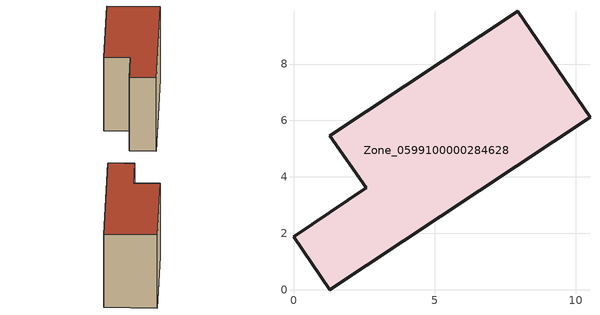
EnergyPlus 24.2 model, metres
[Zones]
Zone_0599100000284628
 floor ground (C_G): 0,1.87 2.57,3.61 1.29,5.46 7.95,9.87 10.51,6.12 1.29,0 z0
 wall outside (C_F): 2.57,3.61 0,1.87 1.29,0 10.51,6.12 7.95,9.87 1.29,5.46 2.57,3.61 z0:7.44
 roof outside (C_R): 7.95,9.87 1.29,5.46 2.57,3.61 0,1.87 1.29,0 10.51,6.12 z7.44
[BUILDING]
Pand.0599100000284628: North Axis=0; Terrain=City; Loads Convergence Tolerance Value=0.04; Temperature Convergence Tolerance Value=0.4; Solar Distribution=FullExterior; Maximum Number of Warmup Days=25; Minimum Number of Warmup Days=1
[Site:Location]
Rotterdam.The.Hague.AP_ZH_NLD Design_Conditions: Latitude=51.96; Longitude=4.45; Time Zone=1; Elevation=-4.5
[SITE:GROUNDTEMPERATURE:BUILDINGSURFACE]
18, 18, 18, 18, 18, 18, 18, 18, 18, 18, 18, 18
[MATERIAL] Thermal Absorptance=0.9; Solar Absorptance=0.7; Visible Absorptance=0.7
Name | Roughness | Thickness | Conductivity | Density | Specific Heat
G.TI.1946 | MediumSmooth | 0.15 | 1 | 540 | 1210
F.TI.1946 | Rough | 0.3 | 0.857143 | 1920 | 840
R.TI.1946 | MediumRough | 0.2 | 0.1 | 1500 | 1000
[CONSTRUCTION]
C_G: G.TI.1946
C_F: F.TI.1946
C_R: R.TI.1946
[ZONE]
Zone_0599100000284628: Type=1; Multiplier=1; Ceiling Height=Autocalculate; Volume=Autocalculate; Floor Area=autocalculate; Part of Total Floor Area=Yes
[ZONEINFILTRATION:DESIGNFLOWRATE]
Infil_Zone_0599100000284628: Zone or ZoneList or Space or SpaceList=Zone_0599100000284628; Schedule=AlwaysOn; Design Flow Rate Calculation Method=Flow/Area; Flow Rate per Floor Area=0.003; Constant Term Coefficient=1; Temperature Term Coefficient=0; Velocity Term Coefficient=0; Velocity Squared Term Coefficient=0
[HVACTEMPLATE:ZONE:IDEALLOADSAIRSYSTEM]
Zone_0599100000284628: Maximum Heating Supply Air Temperature=50; Minimum Cooling Supply Air Temperature=13; Maximum Heating Supply Air Humidity Ratio=0.0156; Minimum Cooling Supply Air Humidity Ratio=0.0077; Heating Limit=NoLimit; Cooling Limit=NoLimit; Dehumidification Control Type=ConstantSensibleHeatRatio; Cooling Sensible Heat Ratio=0.7; Dehumidification Setpoint=60; Humidification Control Type=None; Humidification Setpoint=30; Outdoor Air Method=None; Outdoor Air Flow Rate per Person=0.00944; Outdoor Air Flow Rate per Zone Floor Area=0; Outdoor Air Flow Rate per Zone=0; Demand Controlled Ventilation Type=None; Outdoor Air Economizer Type=NoEconomizer; Heat Recovery Type=None; Sensible Heat Recovery Effectiveness=0.7; Latent Heat Recovery Effectiveness=0.65
[ZONECONTROL:THERMOSTAT]
ThermostatControl_Zone_0599100000284628: Zone or ZoneList=Zone_0599100000284628; Control Type Schedule=DualSetpointControlType; Control 1=Thermostat_Zone_0599100000284628; Temperature Difference Between Cutout And Setpoint=0
[THERMOSTATSETPOINT:DUALSETPOINT]
Thermostat_Zone_0599100000284628: Heating Setpoint Temperature Schedule=HeatingSetpoint_Zone_0599100000284628; Cooling Setpoint Temperature Schedule=CoolingSetpoint_Zone_0599100000284628
[SCHEDULE:COMPACT]
HeatingSetpoint_Zone_0599100000284628: Through: 12/31, For: AllDays, Until: 24:00, 21
CoolingSetpoint_Zone_0599100000284628: Through: 12/31, For: AllDays, Until: 24:00, 24
DualSetpointControlType: Through: 12/31, For: AllDays, Until: 24:00, 4
AlwaysOn: Through: 12/31, For: AllDays, Until: 24:00, 1
